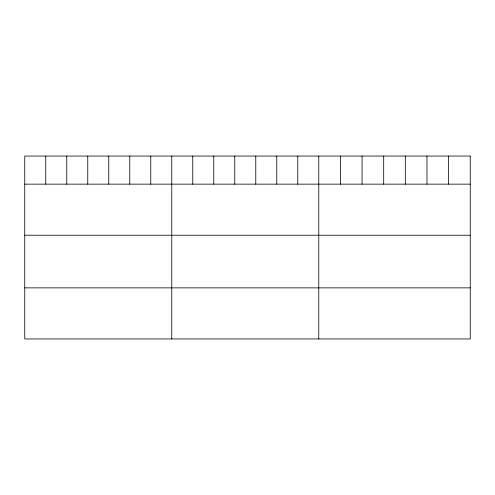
<?xml version="1.0" encoding="UTF-8"?>
<svg xmlns="http://www.w3.org/2000/svg" width="495" height="495" viewBox="0 0 495 495"><rect width="100%" height="100%" fill="white"/><g stroke="black" fill="none" stroke-linecap="round" stroke-linejoin="round"><path stroke-width="0.74" d="M24.75 184.146L470.25 184.146M24.75 235.23L470.25 235.23M24.75 287.867L470.25 287.867M448.612 156.049L448.612 184.146M426.975 156.049L426.975 184.146M405.337 156.049L405.337 184.146M383.693 156.049L383.693 184.146M362.055 156.049L362.055 184.146M340.418 156.049L340.418 184.146M318.78 156.049L318.78 338.951M297.78 156.049L297.78 184.146M276.773 156.049L276.773 184.146M255.773 156.049L255.773 184.146M234.772 156.049L234.772 184.146M213.772 156.049L213.772 184.146M192.765 156.049L192.765 184.146M171.765 156.049L171.765 338.951M150.765 156.049L150.765 184.146M129.758 156.049L129.758 184.146M108.758 156.049L108.758 184.146M87.757 156.049L87.757 184.146M66.757 156.049L66.757 184.146M45.75 156.049L45.75 184.146M470.25 156.049L24.75 156.049L24.75 338.951L470.25 338.951L470.25 156.049"/></g></svg>
